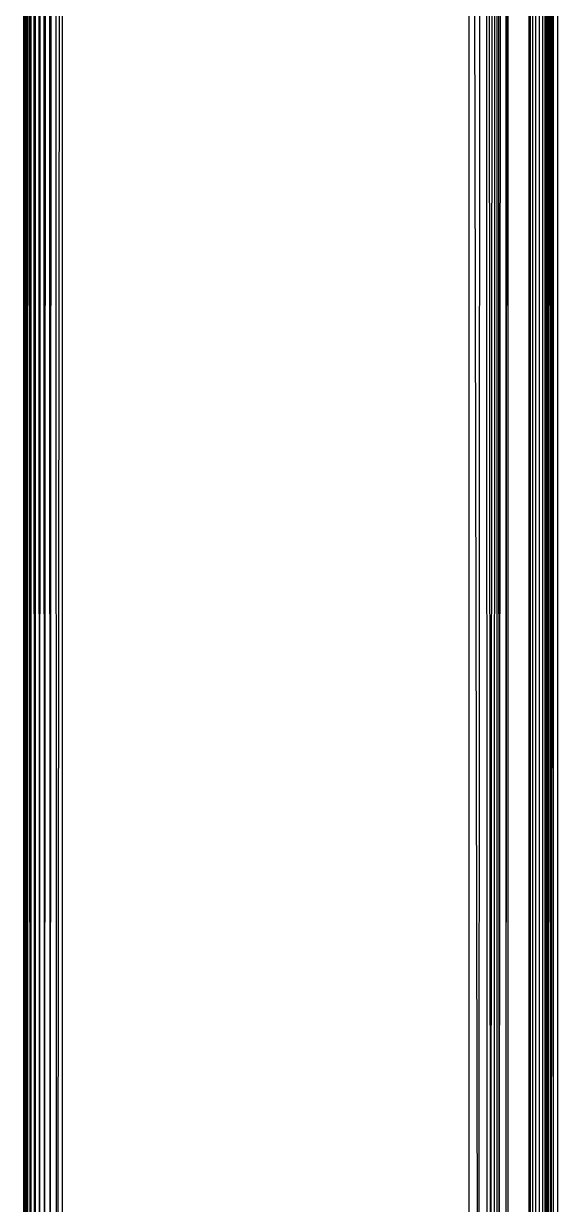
# Model space of a CAD drawing. Header units: inches. Extents: x 12 to 4610, y 7 to 3258.
# Drawn here: x 687.9 to 743, y 1766.2 to 1888 of the extents above; entities that cross this region are included whole.
import ezdxf

# ---------------------------------------------------------------- set-up
doc = ezdxf.new("R2010")
doc.units = ezdxf.units.IN
doc.header["$MEASUREMENT"] = 0

msp = doc.modelspace()

# ---------------------------------------------------------------- linework, layer by layer
for p, q in [((690.12, 1648.52), (690.42, 2638.9)), ((690.42, 2638.9), (690.7, 1648.52)), ((690.7, 1648.52), (691.06, 2639.51)), ((691.06, 2639.51), (691.33, 1648.59)), ((689.28, 2637.69), (689.12, 1648.5)), ((689.28, 2637.69), (689.59, 1648.51)), ((689.59, 1648.51), (689.82, 2638.3)), ((689.82, 2638.3), (690.12, 1648.52)), ((688.71, 1648.52), (688.82, 2637.08)), ((689.12, 1648.5), (688.82, 2637.08)), ((688.45, 2634.66), (688.68, 1760.36)), ((734.92, 1691.73), (735.48, 2594.32)), ((735.48, 2594.32), (736.17, 1693.17)), ((735.83, 1692.92), (735.48, 2594.32)), ((736.17, 1693.17), (736.78, 2594.32)), ((736.78, 2594.32), (736.49, 1693.42)), ((736.78, 2594.32), (737.04, 1693.92)), ((736.78, 2594.32), (736.78, 1693.67)), ((737.04, 1693.92), (737.64, 2594.32)), ((737.64, 2594.32), (737.74, 1694.26)), ((740.23, 2589.37), (740.23, 1699.57)), ((740.47, 2589.37), (740.47, 1699.57)), ((740.81, 1699.57), (740.81, 2589.37)), ((741.19, 1699.57), (741.19, 2589.37)), ((741.53, 1699.57), (741.53, 2589.37)), ((741.77, 1699.57), (741.77, 2589.37)), ((742.08, 1699.6), (741.91, 2589.35)), ((741.91, 2589.35), (741.91, 1699.58)), ((742.34, 1699.62), (742.08, 2589.33)), ((742.08, 2589.33), (742.08, 1699.6)), ((742.34, 2589.31), (742.34, 1699.62)), ((743.05, 2588.37), (743.05, 1700.57)), ((688.27, 1648.48), (688.26, 2236.59)), ((688.26, 2236.59), (688.38, 1648.49)), ((688.14, 1648.48), (688.16, 2235.16)), ((688, 1819.49), (688, 2228.07)), ((737.74, 1694.26), (737.95, 2194.42)), ((737.95, 1694.54), (737.95, 2194.42)), ((688.38, 1648.49), (688.42, 2193.86)), ((688.42, 2193.86), (688.62, 1648.52)), ((740.15, 1699.57), (740.15, 2144.47)), ((740.23, 1699.57), (740.15, 2144.47)), ((741.85, 1699.57), (741.85, 2144.47)), ((741.91, 1699.58), (741.85, 2144.47)), ((742.65, 2144.47), (742.34, 1699.62)), ((691.95, 2144.13), (691.33, 1648.59)), ((691.95, 1648.71), (691.95, 2144.13)), ((733.95, 1690.54), (733.95, 2142.43)), ((733.95, 2142.43), (734.92, 1691.73)), ((687.95, 2141.56), (687.95, 1648.47)), ((687.95, 2141.56), (688, 1819.49)), ((742.65, 2095.04), (742.34, 1699.62)), ((742.34, 1699.62), (742.65, 2045.62)), ((742.65, 1996.19), (742.34, 1699.62)), ((742.65, 1699.64), (742.65, 1996.19)), ((688.03, 1648.48), (688.1, 1966.04)), ((688.1, 1966.04), (688.14, 1648.48)), ((688, 1648.47), (688, 1819.49)), ((688, 1819.49), (688.03, 1648.48))]:
    msp.add_line(p, q)

doc.saveas('drawing.dxf')
